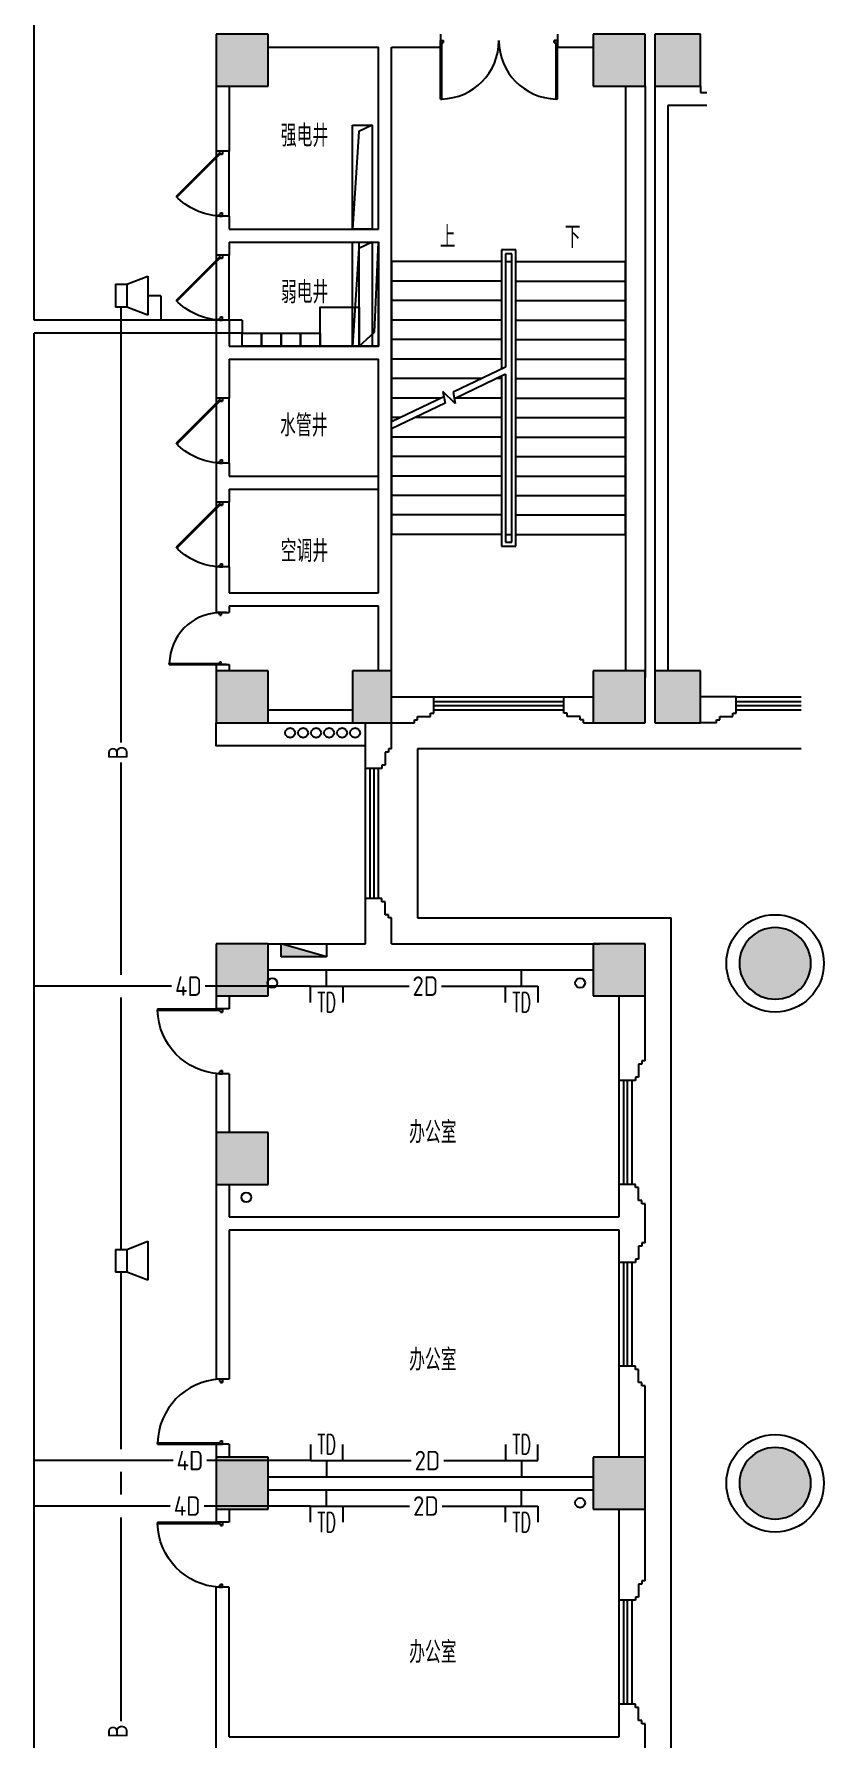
# Model space of a CAD drawing. Extents: x 190999 to 834799, y -200814 to 215286.
# Drawn here: x 802649 to 814799, y 101371 to 127604 of the extents above; entities that cross this region are included whole.
import ezdxf
from ezdxf.enums import TextEntityAlignment as Align

# ---------------------------------------------------------------- set-up
doc = ezdxf.new("R2010")
doc.units = 0
doc.header["$LTSCALE"] = 1000
doc.header["$MEASUREMENT"] = 0
for name, color, linetype in [('00-EQUIP', 3, 'Continuous'), ('00-SIG_TEXT', 7, 'Continuous'), ('00-WIRE-4', 6, 'Continuous'), ('A-墙线', 2, 'Continuous'), ('A-外包装修', 250, 'Continuous'), ('A-外窗', 145, 'Continuous'), ('A-门', 167, 'Continuous'), ('COLUMN', 2, 'Continuous'), ('DIM_SYMB', 3, 'Continuous'), ('EQUIP_消火栓', 6, 'Continuous'), ('PUB_HATCH', 250, 'Continuous'), ('PUB_TEXT', 7, 'Continuous'), ('STAIR', 5, 'Continuous'), ('房间名称', 7, 'Continuous'), ('桥架', 1, 'Continuous'), ('电井开洞', 6, 'Continuous'), ('雨水管', 3, 'Continuous')]:
    doc.layers.add(name, color=color, linetype=linetype)
doc.styles.add('-GBCBIGGBENOR', font='GBENOR.shx', dxfattribs={"bigfont": 'GBCBIG.shx'})
doc.styles.add('_COMPLEX', font='COMPLEX.shx', dxfattribs={"width": 0.5})
doc.styles.add('_TCH_DIM', font='SIMPLEX', dxfattribs={"bigfont": 'GBCBIG'})
doc.styles.get("Standard").update_dxf_attribs({"font": 'simhei.ttf'})

# ---------------------------------------------------------------- blocks, each defined once
blk = doc.blocks.new('m1800')
at = {"layer": 'A-墙线'}
for p, q in [((-900, -100), (-900, 100)), ((900, -100), (900, 100))]:
    blk.add_line(p, q, dxfattribs=at)
at = {"layer": 'A-门'}
for p, q in [((-900, 900), (-899.9999999999418, 9.313225746154785e-10)), ((-900, 900), (-880.0000000000582, 899.9999999990687)), ((-880.0000000000582, 899.9999999990687), (-879.9999999999418, 50.00000000093132)), ((880.0000000000582, 899.9999999990687), (879.9999999999418, 50.00000000093132)), ((900, 900), (880.0000000000582, 899.9999999990687)), ((900, 900), (899.9999999999418, 9.313225746154785e-10)), ((-899.9999999999418, 50.00000000093132), (-870.0000000000582, 50.00000000093132)), ((-899.9999999999418, 9.313225746154785e-10), (-849.9999999999418, 9.313225746154785e-10)), ((-870.0000000000582, 50.00000000093132), (-870, 30)), ((-870, 30), (-849.9999999999418, 30.00000000093132)), ((-849.9999999999418, 30.00000000186265), (-849.9999999999418, 9.313225746154785e-10)), ((849.9999999999418, 30.00000000186265), (849.9999999999418, 9.313225746154785e-10)), ((870, 30), (849.9999999999418, 30.00000000093132)), ((899.9999999999418, 9.313225746154785e-10), (849.9999999999418, 9.313225746154785e-10)), ((870.0000000000582, 50.00000000093132), (870, 30)), ((899.9999999999418, 50.00000000093132), (870.0000000000582, 50.00000000093132))]:
    blk.add_line(p, q, dxfattribs=at)
for centre, start, end in [((-900, 0), 0, 88.72665564132167), ((900, 0), 91.27334436201257, 180)]:
    blk.add_arc(centre, 900, start, end, dxfattribs=at)
blk = doc.blocks.new('$TwtSys$00000434')
for p, q in [((-0.5, 0.5), (-0.5, -0.5)), ((-0.5, -0.5), (0.5, 0.5)), ((0.5, 0.5), (-0.5, 0.5)), ((0.5, -0.5), (0.5, 0.5)), ((-0.5, -0.5), (0.5, -0.5))]:
    blk.add_line(p, q)
blk.add_solid([(0.5, -0.5), (0.5, 0.5), (-0.5, -0.5)])
blk = doc.blocks.new('bfm01')
at = {"layer": 'A-墙线'}
for p, q in [((-200.0030517580453, -0.004291533608920872), (-0.003051758045330644, -0.004291533608920872)), ((-200.0030517580453, -1000.004291533609), (-0.003051758045330644, -1000.004291533609))]:
    blk.add_line(p, q, dxfattribs=at)
at = {"layer": 'A-门'}
for p, q in [((-200.0030517578125, -1000.004291533609), (-200.0030517578125, -0.004291533608920872)), ((-100.003051757114, -0.004291533667128533), (-100.003051757114, -50.00429153366713)), ((-70.00305175618269, -50.00429153366713), (-100.003051757114, -50.00429153366713)), ((-50.00305175711401, -30.00429153355071), (-70.00305175804533, -30.00429153360892)), ((-70.00305175804533, -30.00429153360892), (-70.00305175711401, -50.00429153366713)), ((-64.14518738078186, -44.14642715716036), (-50.0030517570849, -30.0042915334343)), ((-64.14518738081097, -44.14642715721857), (602.9494616675365, -711.241076205275)), ((-50.00305175711401, -0.004291533667128533), (-50.00305175711401, -30.00429153355071)), ((-50.00305175714311, -30.00429153360892), (617.0330152155366, -697.0403585060849)), ((-0.003051758045330644, -0.004291533608920872), (-0.003051758045330644, -1000.004291533609)), ((-70.00305175618269, -950.0042915336671), (-100.003051757114, -950.0042915336671)), ((-100.003051757114, -1000.004291533667), (-100.003051757114, -950.0042915336671)), ((-50.00305175711401, -1000.004291533667), (-100.003051757114, -1000.004291533667)), ((-70.00305175804533, -970.0042915337253), (-70.00305175711401, -950.0042915336671)), ((-50.00305175711401, -970.0042915337835), (-70.00305175804533, -970.0042915337253)), ((-50.00305175711401, -1000.004291533667), (-50.00305175711401, -970.0042915337835))]:
    blk.add_line(p, q, dxfattribs=at)
blk.add_arc((-100.003051757114, -0.004291533667128533), 1000, 272.8659839719306, 315.8103116972138, dxfattribs=at)
blk = doc.blocks.new('m1000')
at = {"layer": 'A-墙线'}
for p, q in [((0, 0), (0, 200)), ((1000, 0), (1000, 200))]:
    blk.add_line(p, q, dxfattribs=at)
at = {"layer": 'A-门'}
for p, q in [((0, 1100), (5.820766091346741e-11, 100.0000000009313)), ((0, 1100), (19.99999999994179, 1099.999999999069)), ((19.99999999994179, 1099.999999999069), (20.00000000005821, 150.0000000009313)), ((5.820766091346741e-11, 150.0000000009313), (29.99999999994179, 150.0000000009313)), ((5.820766091346741e-11, 100.0000000009313), (50.00000000005821, 100.0000000009313)), ((29.99999999994179, 150.0000000009313), (30, 130)), ((30, 130), (50.00000000005821, 130.0000000009313)), ((50.00000000005821, 130.0000000018626), (50.00000000005821, 100.0000000009313)), ((950.0000000000582, 130.0000000018626), (950.0000000000582, 100.0000000009313)), ((970.0000000001164, 130), (950.0000000000582, 130.0000000009313)), ((1000.000000000058, 100.0000000009313), (950.0000000000582, 100.0000000009313)), ((970.0000000001746, 150.0000000009313), (970.0000000001164, 130)), ((1000.000000000058, 150.0000000009313), (970.0000000001746, 150.0000000009313)), ((1000.000000000058, 150.0000000009313), (1000.000000000058, 100.0000000009313))]:
    blk.add_line(p, q, dxfattribs=at)
blk.add_arc((5.820766091346741e-11, 100.0000000009313), 1000, 2.865983971930656, 88.85400800037786, dxfattribs=at)
blk = doc.blocks.new('_LINKPT1')
at = {"color": 0}
blk.add_line((0, 0), (0, 0), dxfattribs=at)
blk = doc.blocks.new('IO37IMB6')
for p, q in [((-0.5, 0.4990009990009556), (-0.5, 0.9990009990009556)), ((0.5, 0.9990009990009556), (0.5, 0.4990009990009556)), ((0.5, 0.4990009990009556), (-0.5, 0.4990009990009556)), ((0, 0.4995004995004778), (0, 0))]:
    blk.add_line(p, q)
at = {"xscale": 0.002, "yscale": 0.002, "zscale": 0.002}
for p in [(0, 1.383711617401852), (-0.5, 0.4990009990009556), (0, 0), (0.5, 0.4990009990009556)]:
    blk.add_blockref('_LINKPT1', p, dxfattribs=at)
at = {"style": '_COMPLEX', "width": 0.6, "flags": 8}
blk.add_attdef('$TEXT$', text='', height=0.6, dxfattribs=at).set_placement((0, 1), align=Align.MIDDLE_CENTER)
at = {"flags": 9}
blk.add_attdef('A', (0, 0), '', height=2e-05, dxfattribs=at)
blk = doc.blocks.new('OS28WV87')
for p, q in [((0.3500000000000001, 0.3500000000000001), (1, 0.6)), ((1, 0.6), (1, -0.6)), ((0, 0.3500000000000001), (0, -0.3500000000000001)), ((0, 0.3500000000000001), (0.3500000000000001, 0.3500000000000001)), ((0.3500000000000001, 0.3500000000000001), (0.3500000000000001, -0.3500000000000001)), ((0.3500000000000001, -0.3500000000000001), (0, -0.3500000000000001)), ((1, -0.6), (0.3500000000000001, -0.3500000000000001))]:
    blk.add_line(p, q)
at = {"xscale": 0.002, "yscale": 0.002, "zscale": 0.002}
for p in [(0, 0), (0.175, 0.3500000000000001), (1, 0), (0.175, -0.3500000000000001)]:
    blk.add_blockref('_LINKPT1', p, dxfattribs=at)
at = {"flags": 9}
blk.add_attdef('A', (0, 0), '', height=2e-05, dxfattribs=at)
blk = doc.blocks.new('A$C7B8A24CE')
at = {"layer": '桥架'}
for p, q in [((299.9996730778657, 1600.000790040591), (64.26413120701909, 1387.696573405992)), ((64.26413120701909, 1387.696573405992), (-0.000326922134263441, 0.0007900405908003449))]:
    blk.add_line(p, q, dxfattribs=at)
blk.add_lwpolyline([(299.9996730778657, 0.0007900405908003449), (-0.000326922134263441, 0.0007900405908003449), (-0.000326922134263441, 1600.000790040591), (299.9996730778657, 1600.000790040591)], close=True, dxfattribs=at)

msp = doc.modelspace()

# ---------------------------------------------------------------- hatches: boundary and pattern name
at = {"layer": 'PUB_HATCH'}
for points in [[(805448.5377769031, 126803.6972447127), (806248.540828661, 126803.6972447124), (806248.540828661, 127603.696481773), (805448.5377769031, 127603.696481773)], [(811248.5347251453, 126803.6972447124), (812048.5377769031, 126803.6972447124), (812048.5377769031, 127603.696481773), (811248.5347251453, 127603.696481773)], [(812198.5377769031, 126803.6972447124), (812898.5347251453, 126803.6972447124), (812898.5347251453, 127603.696481773), (812198.5377769031, 127603.696481773)], [(805448.5377769031, 117003.696481773), (806248.5415916025, 117003.6964817746), (806248.5415916049, 117803.6926670776), (805448.5377769042, 117803.6926670783)], [(807548.5316733877, 117003.6964817732), (808148.5377769034, 117003.6964817732), (808148.5377769055, 117803.6934300154), (807548.5316733934, 117803.6934300154)], [(811248.5385398379, 117003.6964817746), (812048.5377769031, 117003.696481773), (812048.537776902, 117803.692667073), (811248.5385398403, 117803.6926670734)], [(812198.5377769031, 117003.696481773), (812898.5347251453, 117003.696481773), (812898.5347251453, 117803.6957188335), (812198.5377769031, 117803.6957188335)], [(814598.5377888241, 113303.6964817725, 0.9999999999999999), (813498.5377649822, 113303.6964817725, 0.9999999999999999)], [(805448.537776907, 112803.6964817693), (806248.5415915977, 112803.69648177), (806248.5415915989, 113603.6964817693), (805448.5377769031, 113603.696481773)], [(811248.5377769062, 112803.6964817703), (812048.5377769015, 112803.6964817691), (812048.5377769031, 113603.696481773), (811248.5377769071, 113603.6964817746)], [(805448.5377769072, 109903.6964817721), (806248.541591598, 109903.6964817729), (806248.5415915991, 110703.6964817721), (805448.5377769034, 110703.6964817759)], [(814598.5377888241, 105303.6964817735, 0.9999999999999999), (813498.5377649822, 105303.6964817735, 0.9999999999999999)], [(805448.537776899, 104903.6934300115), (806248.5415916006, 104903.6934300105), (806248.5415916027, 105703.6934300147), (805448.5377769057, 105703.6934300137)], [(811248.5377768991, 104903.6934300155), (812048.5377769052, 104903.6934300186), (812048.5377769038, 105703.6934300105), (811248.5377769034, 105703.6934300115)]]:
    msp.add_hatch(color=256, dxfattribs=at).paths.add_polyline_path(points)

# ---------------------------------------------------------------- linework, layer by layer
at = {"layer": '00-EQUIP'}
for points in [[(807648.537776902, 122803.6934300221), (807048.537776902, 122803.6934300221), (807048.537776902, 123403.6934300221), (807648.537776902, 123403.6934300221)], [(806148.537776902, 122803.6934300221), (805848.537776902, 122803.6934300221), (805848.537776902, 123003.6934300221), (806148.537776902, 123003.6934300221)], [(806448.537776902, 122803.6934300221), (806148.537776902, 122803.6934300221), (806148.537776902, 123003.6934300221), (806448.537776902, 123003.6934300221)], [(806748.537776902, 122803.6934300221), (806448.537776902, 122803.6934300221), (806448.537776902, 123003.6934300221), (806748.537776902, 123003.6934300221)], [(807048.537776902, 122803.6934300221), (806748.537776902, 122803.6934300221), (806748.537776902, 123003.6934300221), (807048.537776902, 123003.6934300221)]]:
    msp.add_lwpolyline(points, close=True, dxfattribs=at)
at = {"layer": '00-WIRE-4'}
for p, q in [((804598.5377769046, 123578.6938114914), (804398.5377769046, 123578.6938114914)), ((804598.5377769046, 123578.6938114914), (804598.5377769046, 123203.6934300221)), ((803986.0377769046, 116702.2629925926), (803986.0377769046, 123403.6938114914)), ((803986.0377769046, 113129.1929305215), (803986.0377769046, 116397.2629925926)), ((804762.6167321671, 112954.1929305214), (802648.5385398426, 112954.1929305215)), ((806898.5377769032, 112954.1929305214), (805281.8553233738, 112954.1929305214)), ((807398.5377769032, 112954.1929305214), (808415.9958940585, 112954.1929305214)), ((808916.5829104619, 112954.1929305214), (809898.5377769031, 112954.1929305213)), ((803986.0377769046, 108903.6945744306), (803986.0377769046, 112779.1929305215)), ((803986.0377769046, 105828.1939295221), (803986.0377769046, 108553.6945744306)), ((804786.000068129, 105653.1939295221), (802648.5385398427, 105653.1939295221)), ((803986.0377769045, 105129.1929305214), (803986.0377769046, 105478.1939295221)), ((806898.5377769032, 105653.1939295221), (805305.2386593356, 105653.1939295221)), ((807398.5377769032, 105653.1939295221), (808449.331154216, 105653.1939295222)), ((808949.9181706194, 105653.1939295222), (809898.5377769031, 105653.1939295222)), ((804744.0545505928, 104954.1929305214), (802648.5385398426, 104954.1929305214)), ((806898.5377769032, 104954.1929305214), (805263.2931417995, 104954.1929305214)), ((807398.5377769032, 104954.1929305214), (808425.446536146, 104954.1929305213)), ((808926.0335525494, 104954.1929305213), (809898.5377769031, 104954.1929305213)), ((803986.0377769045, 101642.5000350309), (803986.0377769045, 104779.1929305214))]:
    msp.add_line(p, q, dxfattribs=at)
at = {"layer": 'A-墙线'}
for p, q in [((806248.5408286612, 127403.6964817845), (807948.5377769034, 127403.6964817845)), ((807948.5377769034, 124603.6964817845), (807948.5377769034, 127403.6964817845)), ((808148.5377769034, 127403.6964817845), (808898.5377769034, 127403.6964817845)), ((808148.5377769034, 117803.6934300273), (808148.5377769034, 127403.6964817845)), ((810698.5377769034, 127403.6964817845), (811248.5347251456, 127403.6964817845)), ((805448.5347251456, 126803.6937161312), (805448.5408286654, 125803.692953191)), ((805648.5347251453, 126803.6937161312), (805648.5347251453, 125803.692953191)), ((811748.5377769034, 126803.6972447244), (811748.5377769034, 117803.6926670851)), ((812048.5377769034, 126803.6972447244), (812048.5377769034, 117703.6972447246)), ((812198.5377769036, 126803.6972447239), (812198.5377769036, 117803.695718845)), ((812898.5347251458, 126803.6972447244), (812898.5347251458, 126703.6964817845)), ((812398.5377769036, 126503.6964817825), (812398.5377769036, 117803.695718845)), ((812998.5377769034, 126503.6964817826), (812398.5377769036, 126503.6964817825)), ((812898.5347251458, 126703.6964817845), (812998.5377769034, 126703.6964817845)), ((805448.5347251456, 124808.70612953), (805448.5408286656, 124203.6891384951)), ((805648.5347251456, 124803.692953191), (805648.5347251456, 124603.692953191)), ((805648.5347251456, 124403.692953191), (805648.5347251456, 124203.6891384951)), ((805648.5377769034, 124603.6964817845), (807948.5377769034, 124603.6964817845)), ((805648.5377769034, 124403.6964817845), (807948.5377769034, 124403.6964817845)), ((807948.5377769034, 122803.6964817845), (807948.5377769034, 124403.6964817845)), ((805448.5347251456, 123208.7023148341), (805448.5347251458, 122003.6929531911)), ((805648.5347251456, 123203.689138495), (805648.5347251456, 122803.692953191)), ((805648.5377769034, 122803.6964817845), (807948.5377769034, 122803.6964817845)), ((805648.5347251456, 122603.692953191), (805648.5347251456, 122003.6886616574)), ((805648.5377769034, 122603.6964817845), (807948.5377769034, 122603.6964817845)), ((807948.5377769034, 119003.6964817847), (807948.5377769034, 122603.6964817845)), ((805448.5347251458, 121008.7018379964), (805448.5347251457, 120403.6934300287)), ((805648.5347251456, 121003.6886616574), (805648.5347251456, 120803.6934300286)), ((805648.5377769031, 120803.6964817845), (807948.5377769031, 120803.6964817845)), ((805648.5347251456, 120603.692953191), (805648.5347251456, 120403.6934300287)), ((805648.5377769031, 120603.6964817845), (807948.5377769031, 120603.6964817845)), ((805448.5347251458, 119408.7066063556), (805448.5377769032, 118703.6926670746)), ((805648.5347251456, 119403.6934300287), (805648.5347251456, 119003.6929531912)), ((805648.5377769034, 119003.6964817847), (807948.5377769034, 119003.6964817847)), ((805448.5377769032, 118703.6926670746), (805648.5377769032, 118703.6926670746)), ((805648.5347251456, 118803.692953179), (805648.5347251456, 118703.6926670746)), ((805648.5377769034, 118803.6964817845), (807948.5377769034, 118803.6964817845)), ((807948.5377769034, 117803.6934300273), (807948.5377769034, 118803.6964817845)), ((805448.5347251437, 117903.6926670754), (805448.5347251436, 117803.6938114956)), ((805448.5377769042, 117903.6926670754), (805648.5377769042, 117903.6926670753)), ((805648.5347251456, 117903.6926670753), (805648.5347251456, 117803.6938115)), ((808148.5377769034, 117403.6934300278), (808798.5377769034, 117403.6934300278)), ((808798.5377769031, 117153.6934300292), (808798.5377769031, 117403.6934300292)), ((810798.5377769034, 117403.6934300278), (811248.5385398392, 117403.6934300278)), ((810798.5377769034, 117153.6934300292), (810798.5377769034, 117403.6934300292)), ((813448.5454062979, 117403.6934300276), (812898.5347251456, 117403.6934300276)), ((813448.5454062979, 117153.6934300276), (813448.5454062979, 117403.6934300276)), ((806248.5415916039, 117203.6964817845), (807548.531673388, 117203.6964817845)), ((806248.5415916026, 117003.6964817845), (807548.531673388, 117003.6964817845)), ((807748.5377769031, 116303.6964817852), (807748.5377769031, 117003.6964817845)), ((808148.5377769034, 117003.6934300278), (808498.5377769034, 117003.6934300278)), ((808148.537776902, 116603.6964817851), (808148.5377769038, 117003.693430028)), ((808498.5377769031, 117003.6934300292), (808498.5377769031, 117053.6934300292)), ((808498.5377769031, 117053.6934300292), (808548.5377769031, 117053.6934300292)), ((808548.5377769031, 117053.6934300292), (808548.5377769031, 117103.6934300294)), ((808548.5377769031, 117103.6934300294), (808748.5377769031, 117103.6934300292)), ((808748.5377769031, 117153.6934300292), (808798.5377769031, 117153.6934300292)), ((808748.5377769031, 117103.6934300292), (808748.5377769031, 117153.6934300292)), ((810848.5377769034, 117153.6934300292), (810798.5377769034, 117153.6934300292)), ((810848.5377769034, 117103.6934300292), (810848.5377769034, 117153.6934300292)), ((811048.5377769034, 117103.6934300294), (810848.5377769034, 117103.6934300292)), ((811048.5377769034, 117053.6934300292), (811048.5377769034, 117103.6934300294)), ((811098.5377769034, 117053.6934300292), (811048.5377769034, 117053.6934300292)), ((811098.5377769034, 117003.6934300292), (811098.5377769034, 117053.6934300292)), ((811098.5377769034, 117003.6934300292), (811348.5408286612, 117003.6934300278)), ((813148.5454062979, 117003.6934300276), (812898.5347251456, 117003.6934300276)), ((813148.5454062979, 117003.6934300276), (813148.5454062979, 117053.6934300276)), ((813148.5454062979, 117053.6934300276), (813198.5454062979, 117053.6934300276)), ((813198.5454062979, 117053.6934300276), (813198.5454062979, 117103.6934300278)), ((813198.5454062979, 117103.6934300278), (813398.5454062979, 117103.6934300276)), ((813398.5454062979, 117153.6934300276), (813448.5454062979, 117153.6934300276)), ((813398.5454062979, 117103.6934300276), (813398.5454062979, 117153.6934300276)), ((808098.537776902, 116553.6964817852), (808048.5377769017, 116553.6964817852)), ((808048.5377769017, 116553.6964817852), (808048.537776902, 116353.6964817852)), ((808148.537776902, 116603.6964817852), (808098.537776902, 116603.6964817852)), ((808098.537776902, 116603.6964817852), (808098.537776902, 116553.6964817852)), ((807998.537776902, 116303.6964817852), (807748.537776902, 116303.6964817852)), ((807998.537776902, 116353.6964817852), (807998.537776902, 116303.6964817852)), ((808048.537776902, 116353.6964817852), (807998.537776902, 116353.6964817852)), ((807748.5377769031, 113603.6964817845), (807748.5377769031, 114303.6964817852)), ((807998.537776902, 114303.6964817847), (807748.537776902, 114303.6964817847)), ((807998.537776902, 114253.6964817847), (807998.537776902, 114303.6964817847)), ((808048.537776902, 114253.6964817847), (807998.537776902, 114253.6964817847)), ((808048.5377769017, 114053.6964817847), (808048.537776902, 114253.6964817847)), ((808098.537776902, 114053.6964817847), (808048.5377769017, 114053.6964817847)), ((808098.537776902, 114003.6964817847), (808098.537776902, 114053.6964817847)), ((808148.537776902, 114003.6964817847), (808098.537776902, 114003.6964817847)), ((808148.5377769031, 113603.6964817844), (808148.5377769031, 114003.6964817852)), ((806248.5415915991, 113603.6964817845), (807748.5377769034, 113603.6964817845)), ((808148.5377769036, 113603.6964817845), (811348.5408286612, 113603.6964817845)), ((806248.5415915985, 113203.6964817845), (811248.5377769067, 113203.6964817845)), ((805448.5377769028, 112803.6964817811), (805448.5377769028, 112603.696481781)), ((805648.5377769028, 112803.6964817813), (805648.5377769029, 112603.6964817811)), ((811648.5408286612, 111503.694955906), (811648.540828661, 112803.6964817817)), ((812048.5408286612, 111803.694955906), (812048.540828661, 112903.6964817845)), ((811998.5408286612, 111753.694955906), (811948.540828661, 111753.694955906)), ((811948.540828661, 111753.694955906), (811948.5408286612, 111553.694955906)), ((812048.5408286612, 111803.694955906), (811998.5408286612, 111803.694955906)), ((811998.5408286612, 111803.694955906), (811998.5408286612, 111753.694955906)), ((805448.5377769029, 111603.6964817811), (805448.5377769029, 110703.6964817877)), ((805648.5377769028, 111603.6964817811), (805648.5377769028, 110703.6934300276)), ((811898.5408286612, 111503.694955906), (811648.5408286612, 111503.694955906)), ((811898.5408286612, 111553.694955906), (811898.5408286612, 111503.694955906)), ((811948.5408286612, 111553.694955906), (811898.5408286612, 111553.694955906)), ((805448.5377769028, 109903.693430024), (805448.5377769028, 106903.694955906)), ((805648.5377769028, 109903.693430025), (805648.5377769028, 109403.694955906)), ((811648.5408286612, 109403.694955906), (811648.5408286612, 109903.694955906)), ((811898.5408286612, 109903.694955906), (811648.5408286612, 109903.694955906)), ((811898.5408286612, 109853.694955906), (811898.5408286612, 109903.694955906)), ((811948.5408286612, 109853.694955906), (811898.5408286612, 109853.694955906)), ((811948.540828661, 109653.694955906), (811948.5408286612, 109853.694955906)), ((805648.5377769034, 109403.6949559057), (811648.5377769034, 109403.694955906)), ((811998.5408286612, 109653.694955906), (811948.540828661, 109653.694955906)), ((811998.5408286612, 109603.694955906), (811998.5408286612, 109653.694955906)), ((812048.5408286612, 109603.694955906), (811998.5408286612, 109603.694955906)), ((812048.5408286612, 109003.694955906), (812048.5408286612, 109603.694955906)), ((805648.5377769034, 109203.694955906), (811648.5377769034, 109203.6949559057)), ((805648.5377769028, 109203.694955906), (805648.5377769028, 106903.694955906)), ((811648.5408286612, 108703.694955906), (811648.5408286612, 109203.6949559058)), ((811998.5408286612, 108953.694955906), (811948.540828661, 108953.694955906)), ((811948.540828661, 108953.694955906), (811948.5408286612, 108753.694955906)), ((812048.5408286612, 109003.694955906), (811998.5408286612, 109003.694955906)), ((811998.5408286612, 109003.694955906), (811998.5408286612, 108953.694955906)), ((811898.5408286612, 108703.694955906), (811648.5408286612, 108703.694955906)), ((811898.5408286612, 108753.694955906), (811898.5408286612, 108703.694955906)), ((811948.5408286612, 108753.694955906), (811898.5408286612, 108753.694955906)), ((811648.540828661, 105703.6934300229), (811648.5408286612, 107103.694955906)), ((811898.5408286612, 107103.694955906), (811648.5408286612, 107103.694955906)), ((811898.5408286612, 107053.694955906), (811898.5408286612, 107103.694955906)), ((811948.5408286612, 107053.694955906), (811898.5408286612, 107053.694955906)), ((811948.540828661, 106853.694955906), (811948.5408286612, 107053.694955906)), ((811998.5408286612, 106853.694955906), (811948.540828661, 106853.694955906)), ((811998.5408286612, 106803.694955906), (811998.5408286612, 106853.694955906)), ((812048.5408286612, 106803.694955906), (811998.5408286612, 106803.694955906)), ((812048.540828661, 105703.6934300225), (812048.5408286612, 106803.694955906)), ((805448.5377769028, 105903.6949559062), (805448.5377769028, 105703.6934300267)), ((805648.5377769028, 105903.694955906), (805648.5377769028, 105703.693430026)), ((806248.5354880865, 105403.694955906), (811248.537776902, 105403.694955906)), ((806248.5354880859, 105203.694955906), (811248.5377769009, 105203.694955906)), ((805448.5377769028, 104903.6934300233), (805448.5377769028, 104703.693430023)), ((805648.5377769028, 104903.693430023), (805648.5377769029, 104703.693430023)), ((811648.540828661, 103503.694955906), (811648.540828661, 104903.693430029)), ((812048.540828661, 103803.694955906), (812048.540828661, 104903.6934300304)), ((805448.5377769028, 98903.6964817869), (805448.5377769028, 103703.6934300231)), ((805648.5377769028, 101403.694955906), (805648.5377769028, 103703.6934300231)), ((811998.540828661, 103753.694955906), (811948.5408286607, 103753.694955906)), ((811948.5408286607, 103753.694955906), (811948.540828661, 103553.694955906)), ((812048.540828661, 103803.694955906), (811998.540828661, 103803.694955906)), ((811998.540828661, 103803.694955906), (811998.540828661, 103753.694955906)), ((811898.540828661, 103503.694955906), (811648.540828661, 103503.694955906)), ((811898.540828661, 103553.694955906), (811898.540828661, 103503.694955906)), ((811948.540828661, 103553.694955906), (811898.540828661, 103553.694955906)), ((811648.540828661, 101403.694955906), (811648.540828661, 101903.694955906)), ((811898.540828661, 101903.694955906), (811648.540828661, 101903.694955906)), ((811898.540828661, 101853.694955906), (811898.540828661, 101903.694955906)), ((811948.540828661, 101853.694955906), (811898.540828661, 101853.694955906)), ((811948.5408286607, 101653.694955906), (811948.540828661, 101853.694955906)), ((811998.540828661, 101653.694955906), (811948.5408286607, 101653.694955906)), ((811998.540828661, 101603.694955906), (811998.540828661, 101653.694955906)), ((812048.540828661, 101603.694955906), (811998.540828661, 101603.694955906)), ((812048.540828661, 101003.694955906), (812048.540828661, 101603.694955906)), ((805648.5377769034, 101403.6949559057), (811648.5377769034, 101403.694955906))]:
    msp.add_line(p, q, dxfattribs=at)
at = {"layer": 'A-外包装修'}
for p, q in [((808548.5377769036, 116603.6934300273), (808548.5377769036, 114003.6934300276)), ((814448.5347251474, 116603.6934300274), (808548.5377769036, 116603.6934300273)), ((808548.5377769036, 114003.6934300276), (812448.5377769036, 114003.6934300276)), ((812448.5377769036, 88603.6964817844), (812448.5377769036, 114003.6934300276))]:
    msp.add_line(p, q, dxfattribs=at)
for centre in [(814048.5347251456, 113303.6934300269), (814048.5347251458, 105303.6934300269)]:
    msp.add_circle(centre, 749.9999999999999, dxfattribs=at)
at = {"layer": 'A-外窗'}
for p, q in [((808798.5377769031, 117403.6934300292), (810798.5377769034, 117403.6934300292)), ((808798.5377769031, 117333.6934300292), (810798.5377769034, 117333.6934300292)), ((808798.5377769031, 117273.6934300292), (810798.5377769034, 117273.6934300292)), ((813448.5454062979, 117403.6934300276), (814448.5347251474, 117403.6934300276)), ((813448.5454062979, 117333.6934300276), (814448.5347251474, 117333.6934300276)), ((813448.5454062979, 117273.6934300276), (814448.5347251474, 117273.6934300276)), ((808798.5377769031, 117203.6934300292), (810798.5377769034, 117203.6934300292)), ((813448.5454062979, 117203.6934300276), (814448.5347251474, 117203.6934300276)), ((807748.537776902, 114303.6964817847), (807748.537776902, 116303.6964817852)), ((807818.537776902, 114303.6964817847), (807818.537776902, 116303.6964817852)), ((807878.537776902, 114303.6964817847), (807878.537776902, 116303.6964817852)), ((807948.537776902, 114303.6964817847), (807948.537776902, 116303.6964817852)), ((811648.5408286612, 109903.694955906), (811648.5408286612, 111503.694955906)), ((811718.5408286612, 109903.694955906), (811718.5408286612, 111503.694955906)), ((811778.5408286612, 109903.694955906), (811778.5408286612, 111503.694955906)), ((811848.5408286612, 109903.694955906), (811848.5408286612, 111503.694955906)), ((811648.5408286612, 107103.694955906), (811648.5408286612, 108703.694955906)), ((811718.5408286612, 107103.694955906), (811718.5408286612, 108703.694955906)), ((811778.5408286612, 107103.694955906), (811778.5408286612, 108703.694955906)), ((811848.5408286612, 107103.694955906), (811848.5408286612, 108703.694955906)), ((811648.540828661, 101903.694955906), (811648.540828661, 103503.694955906)), ((811718.540828661, 101903.694955906), (811718.540828661, 103503.694955906)), ((811778.540828661, 101903.694955906), (811778.540828661, 103503.694955906)), ((811848.540828661, 101903.694955906), (811848.540828661, 103503.694955906))]:
    msp.add_line(p, q, dxfattribs=at)
at = {"layer": 'COLUMN'}
for p, q in [((806248.540828661, 127603.696481773), (805448.5377769031, 127603.696481773)), ((805448.5377769031, 127603.696481773), (805448.5377769031, 126803.6972447127)), ((806248.540828661, 126803.6972447124), (806248.540828661, 127603.696481773)), ((812048.5377769031, 127603.696481773), (811248.5347251453, 127603.696481773)), ((811248.5347251453, 127603.696481773), (811248.5347251453, 126803.6972447124)), ((812048.5377769031, 126803.6972447124), (812048.5377769031, 127603.696481773)), ((812898.5347251453, 127603.696481773), (812198.5377769031, 127603.696481773)), ((812198.5377769031, 127603.696481773), (812198.5377769031, 126803.6972447124)), ((812898.5347251453, 126803.6972447124), (812898.5347251453, 127603.696481773)), ((805448.5377769031, 126803.6972447127), (806248.540828661, 126803.6972447124)), ((811248.5347251453, 126803.6972447124), (812048.5377769031, 126803.6972447124)), ((812198.5377769031, 126803.6972447124), (812898.5347251453, 126803.6972447124)), ((806248.5415916049, 117803.6926670776), (805448.5377769042, 117803.6926670783)), ((805448.5377769042, 117803.6926670783), (805448.5377769031, 117003.696481773)), ((806248.5415916025, 117003.6964817746), (806248.5415916049, 117803.6926670776)), ((808148.5377769055, 117803.6934300154), (807548.5316733934, 117803.6934300154)), ((807548.5316733934, 117803.6934300154), (807548.5316733877, 117003.6964817732)), ((808148.5377769034, 117003.6964817732), (808148.5377769055, 117803.6934300154)), ((812048.537776902, 117803.692667073), (811248.5385398403, 117803.6926670734)), ((811248.5385398403, 117803.6926670734), (811248.5385398379, 117003.6964817746)), ((812048.5377769031, 117003.696481773), (812048.537776902, 117803.692667073)), ((812898.5347251453, 117803.6957188335), (812198.5377769031, 117803.6957188335)), ((812198.5377769031, 117803.6957188335), (812198.5377769031, 117003.696481773)), ((812898.5347251453, 117003.696481773), (812898.5347251453, 117803.6957188335)), ((805448.5377769031, 117003.696481773), (806248.5415916025, 117003.6964817746)), ((807548.5316733877, 117003.6964817732), (808148.5377769034, 117003.6964817732)), ((811248.5385398379, 117003.6964817746), (812048.5377769031, 117003.696481773)), ((812198.5377769031, 117003.696481773), (812898.5347251453, 117003.696481773)), ((806248.5415915989, 113603.6964817693), (805448.5377769031, 113603.696481773)), ((805448.5377769031, 113603.696481773), (805448.537776907, 112803.6964817693)), ((806248.5415915977, 112803.69648177), (806248.5415915989, 113603.6964817693)), ((812048.5377769031, 113603.696481773), (811248.5377769071, 113603.6964817746)), ((811248.5377769071, 113603.6964817746), (811248.5377769062, 112803.6964817703)), ((812048.5377769015, 112803.6964817691), (812048.5377769031, 113603.696481773)), ((805448.537776907, 112803.6964817693), (806248.5415915977, 112803.69648177)), ((811248.5377769062, 112803.6964817703), (812048.5377769015, 112803.6964817691)), ((806248.5415915991, 110703.6964817721), (805448.5377769034, 110703.6964817759)), ((805448.5377769034, 110703.6964817759), (805448.5377769072, 109903.6964817721)), ((806248.541591598, 109903.6964817729), (806248.5415915991, 110703.6964817721)), ((805448.5377769072, 109903.6964817721), (806248.541591598, 109903.6964817729)), ((806248.5415916027, 105703.6934300147), (805448.5377769057, 105703.6934300137)), ((805448.5377769057, 105703.6934300137), (805448.537776899, 104903.6934300115)), ((806248.5415916006, 104903.6934300105), (806248.5415916027, 105703.6934300147)), ((812048.5377769038, 105703.6934300105), (811248.5377769034, 105703.6934300115)), ((811248.5377769034, 105703.6934300115), (811248.5377768991, 104903.6934300155)), ((812048.5377769052, 104903.6934300186), (812048.5377769038, 105703.6934300105)), ((805448.537776899, 104903.6934300115), (806248.5415916006, 104903.6934300105)), ((811248.5377768991, 104903.6934300155), (812048.5377769052, 104903.6934300186))]:
    msp.add_line(p, q, dxfattribs=at)
for centre, start, end in [((814048.5377769031, 113303.6964817725), 0, 180), ((814048.5377769031, 113303.6964817725), 180, 0), ((814048.5377769031, 105303.6964817735), 0, 180), ((814048.5377769031, 105303.6964817735), 180, 0)]:
    msp.add_arc(centre, 550.000011920929, start, end, dxfattribs=at)
at = {"layer": 'DIM_SYMB'}
for points in [[(808993.5377769038, 124103.6926670881, 0, 0, 0), (808993.5377769041, 122603.6926670874, 80, 0, 0), (808993.5377769041, 122303.6926670874, 0, 0, 0)], [(810906.0377769032, 124103.6926670843, 0, 0, 0), (810906.0377769036, 118853.3452013201, 0, 0, 0), (808993.5377769008, 118853.3452013113, 0, 0, 0), (808993.5377769035, 121403.6926670838, 80, 0, 0), (808993.5377769038, 121703.6926670838, 0, 0, 0)]]:
    msp.add_lwpolyline(points, format="xyseb", dxfattribs=at)
at = {"layer": 'STAIR'}
for p, q in [((808148.5377769041, 124103.6926670846), (808148.5377769015, 121639.1543655911)), ((809838.537776904, 124103.6926670872), (808148.5377769041, 124103.6926670846)), ((810058.5377769036, 124283.6926672115), (809838.5377769036, 124283.6926672115)), ((809838.5377769036, 124283.6926672115), (809838.5377769038, 122450.3543655738)), ((809998.5377769036, 124223.6926672115), (809898.5377769036, 124223.6926672115)), ((809898.5377769036, 124223.6926672115), (809898.5377769095, 122479.154365576)), ((809898.5377769041, 124103.6926670846), (809898.5377769016, 122479.1543655723)), ((809898.5377769041, 124103.6926670846), (809998.5377769041, 124103.6926670846)), ((809998.5377769036, 119783.6926670207), (809998.5377769036, 124223.6926672115)), ((809998.5377769041, 119903.6926670846), (809998.5377769041, 124103.6926670846)), ((810058.5377769036, 119723.6926672115), (810058.5377769036, 124283.6926672115)), ((810058.5377768972, 124103.6926670872), (811748.5377769041, 124103.6926670846)), ((811748.5377769041, 119903.6926670846), (811748.5377769041, 124103.6926670846)), ((809838.537776904, 123803.6926670872), (808148.5377769041, 123803.6926670846)), ((810058.5377768972, 123803.6926670872), (811748.5377769041, 123803.6926670846)), ((809838.537776904, 123503.6926670698), (808148.5377769041, 123503.6926670846)), ((810058.5377768972, 123503.6926670872), (811748.5377769041, 123503.6926670846)), ((809838.537776904, 123203.6926670872), (808148.5377769041, 123203.6926670846)), ((810058.5377768972, 123203.6926670872), (811748.5377769041, 123203.6926670846)), ((809838.537776904, 122903.6926670872), (808148.5377769041, 122903.6926670846)), ((810058.5377768972, 122903.6926670872), (811748.5377769041, 122903.6926670846)), ((809838.537776904, 122603.6926670872), (808148.5377769041, 122603.6926670846)), ((810058.5377768972, 122603.6926670698), (811748.5377769041, 122603.6926670846)), ((809532.99257169, 122303.6926670727), (808148.5377769041, 122303.6926670846)), ((809898.5377769016, 122479.154365577), (809094.9698882406, 122093.441779024)), ((809898.5377769016, 122368.230968587), (809114.0867574783, 121991.6944792679)), ((809838.537776904, 122303.6926670698), (809764.0829820669, 122303.6926670706)), ((809838.5377769038, 122339.4309685922), (809838.5377769036, 119723.6926672115)), ((809898.5377769016, 122368.2309685907), (809898.5377769041, 119903.6926670846)), ((809898.5377769094, 122368.2309685945), (809898.5377769036, 119783.6926670207)), ((810058.5377768972, 122303.6926670872), (811748.5377769041, 122303.6926670846)), ((808950.9798812537, 122024.3265756709), (808148.5377769016, 121639.1543655851)), ((808907.992571674, 122003.6926670787), (808148.5377769041, 122003.6926670846)), ((809127.9181088051, 121918.0787294796), (808935.609921034, 122106.1313910228)), ((808935.609921034, 122106.1313910228), (808970.0967504915, 121922.5792759141)), ((809094.9698882406, 122093.441779024), (809127.9181088051, 121918.0787294796)), ((809838.537776904, 122003.6926670872), (809139.0829820775, 122003.692667079)), ((810058.5377768972, 122003.6926670872), (811748.5377769041, 122003.6926670846)), ((808970.0967504915, 121922.5792759141), (808148.5377769016, 121528.2309685847)), ((808282.992571667, 121703.6926670778), (808148.5377769041, 121703.6926670846)), ((808148.5377769016, 121528.2309685553), (808148.5377769041, 119903.6926670846)), ((809838.537776904, 121703.6926670872), (808514.0829821514, 121703.6926670781)), ((810058.5377768972, 121703.6926670872), (811748.5377769041, 121703.6926670846)), ((809838.537776904, 121403.6926670872), (808148.5377769041, 121403.6926670846)), ((810058.5377768972, 121403.6926670698), (811748.5377769041, 121403.6926670846)), ((809838.537776904, 121103.6926670872), (808148.5377769041, 121103.6926670846)), ((810058.5377768972, 121103.6926670872), (811748.5377769041, 121103.6926670846)), ((809838.537776904, 120803.6926670872), (808148.5377769041, 120803.6926670846)), ((810058.5377768972, 120803.6926670872), (811748.5377769041, 120803.6926670846)), ((809838.537776904, 120503.6926670872), (808148.5377769041, 120503.6926670846)), ((810058.5377768972, 120503.6926670872), (811748.5377769041, 120503.6926670846)), ((809838.537776904, 120203.6926670872), (808148.5377769041, 120203.6926670846)), ((810058.5377768972, 120203.6926670698), (811748.5377769041, 120203.6926670846)), ((809838.537776904, 119903.6926670872), (808148.5377769041, 119903.6926670846)), ((809898.5377769041, 119903.6926670846), (809998.5377769041, 119903.6926670846)), ((810058.5377768972, 119903.6926670872), (811748.5377769041, 119903.6926670846)), ((809838.5377769036, 119723.6926672115), (810058.5377769036, 119723.6926672115)), ((809898.5377769036, 119783.6926670207), (809998.5377769036, 119783.6926670207))]:
    msp.add_line(p, q, dxfattribs=at)
at = {"layer": '桥架'}
for p, q in [((802648.5385398441, 123203.6934300221), (802648.5385398441, 130603.696481779)), ((805848.537776902, 123203.6934300221), (802648.5385398441, 123203.6934300221)), ((805848.537776902, 123203.6934300221), (805848.537776902, 123003.6934300221)), ((802648.5385398441, 72003.69343002212), (802648.5385398441, 123003.6934300221)), ((805848.537776902, 123003.6934300221), (802648.5385398441, 123003.6934300221))]:
    msp.add_line(p, q, dxfattribs=at)
at = {"layer": '电井开洞'}
for points in [[(807848.5377769034, 126203.6964817789), (807643.1789118933, 126105.1232274864), (807548.5377769036, 124603.6964817789)], [(807848.5377769034, 124403.6964817789), (807643.1789118933, 124305.1232274864), (807548.5377769036, 122803.6964817789)]]:
    msp.add_lwpolyline(points, dxfattribs=at)
at = {"layer": '电井开洞', "color": 4}
for points in [[(807548.5377769036, 126203.6964817789), (807848.5377769035, 126203.6964817789), (807848.5377769034, 124603.6964817789), (807548.5377769035, 124603.6964817789)], [(807548.5377769036, 124403.6964817789), (807848.5377769035, 124403.6964817789), (807848.5377769034, 122803.6964817789), (807548.5377769035, 122803.6964817789)]]:
    msp.add_lwpolyline(points, close=True, dxfattribs=at)
at = {"layer": '雨水管'}
msp.add_lwpolyline([(807748.5377769038, 116653.6964817795), (805448.5377769043, 116653.6964817795), (805448.5377769043, 117003.6964817797)], dxfattribs=at)
for centre in [(806587.5377769038, 116851.696481779), (806787.5377769038, 116851.696481779), (806987.5377769038, 116851.696481779), (807187.5377769038, 116851.696481779), (807387.5377769038, 116851.696481779), (807587.5377769038, 116851.696481779), (806312.864749196, 113003.6964817608), (811048.5377769072, 113003.6964817608), (805912.8609344945, 109703.6934300014), (811048.5377769014, 105003.6949559003)]:
    msp.add_circle(centre, 75, dxfattribs=at)

# ---------------------------------------------------------------- block references
at = {"layer": '00-EQUIP', "rotation": 180}
msp.add_blockref('A$C7B8A24CE', (807948.5374499798, 124403.6942200627), dxfattribs=at)
at = {"layer": '00-EQUIP', "xscale": 500, "yscale": 500, "zscale": 500}
for p in [(803898.5377769046, 123578.6938114914), (803898.5377769046, 108728.6945744306)]:
    msp.add_blockref('OS28WV87', p, dxfattribs=at)
at = {"layer": '00-EQUIP'}
ref = msp.add_blockref('IO37IMB6', (807148.5377769032, 113203.6934300219), dxfattribs=dict(at, xscale=500, yscale=500, zscale=500, rotation=180))
ref.add_attrib('$TEXT$', 'TD', dxfattribs={"layer": '0', "height": 300, "style": '_COMPLEX', "width": 0.6, "flags": 8}).set_placement((807148.5377769032, 112703.6934300219), align=Align.MIDDLE_CENTER)
ref = msp.add_blockref('IO37IMB6', (810148.5377769031, 113203.6934300218), dxfattribs=dict(at, xscale=500, yscale=500, zscale=500, rotation=180))
ref.add_attrib('$TEXT$', 'TD', dxfattribs={"layer": '0', "height": 300, "style": '_COMPLEX', "width": 0.6, "flags": 8}).set_placement((810148.5377769031, 112703.6934300218), align=Align.MIDDLE_CENTER)
ref = msp.add_blockref('IO37IMB6', (807148.5377769032, 105403.6934300216), dxfattribs=dict(at, xscale=-500, yscale=500, zscale=500))
ref.add_attrib('$TEXT$', 'TD', dxfattribs={"layer": '0', "height": 300, "style": '_COMPLEX', "width": 0.6, "flags": 8}).set_placement((807148.5377769032, 105903.6934300216), align=Align.MIDDLE_CENTER)
ref = msp.add_blockref('IO37IMB6', (810148.5377769031, 105403.6934300218), dxfattribs=dict(at, xscale=-500, yscale=500, zscale=500))
ref.add_attrib('$TEXT$', 'TD', dxfattribs={"layer": '0', "height": 300, "style": '_COMPLEX', "width": 0.6, "flags": 8}).set_placement((810148.5377769031, 105903.6934300218), align=Align.MIDDLE_CENTER)
ref = msp.add_blockref('IO37IMB6', (807148.5377769032, 105203.6934300219), dxfattribs=dict(at, xscale=500, yscale=500, zscale=500, rotation=180))
ref.add_attrib('$TEXT$', 'TD', dxfattribs={"layer": '0', "height": 300, "style": '_COMPLEX', "width": 0.6, "flags": 8}).set_placement((807148.5377769032, 104703.6934300219), align=Align.MIDDLE_CENTER)
ref = msp.add_blockref('IO37IMB6', (810148.5377769031, 105203.6934300218), dxfattribs=dict(at, xscale=500, yscale=500, zscale=500, rotation=180))
ref.add_attrib('$TEXT$', 'TD', dxfattribs={"layer": '0', "height": 300, "style": '_COMPLEX', "width": 0.6, "flags": 8}).set_placement((810148.5377769031, 104703.6934300218), align=Align.MIDDLE_CENTER)
at = {"layer": 'A-门'}
for name, p, rotation in [('m1800', (809798.5377769034, 127503.6964817845), 180), ('m1000', (805648.5377769023, 105905.7353972515), 90)]:
    msp.add_blockref(name, p, dxfattribs=dict(at, rotation=rotation))
at = {"layer": 'A-门', "xscale": -1}
for p in [(805448.5377769069, 125803.6972447246), (805448.5377769071, 124203.6934300287), (805448.5377769071, 122003.6929531911), (805448.5377769071, 120403.6977215623)]:
    msp.add_blockref('bfm01', p, dxfattribs=at)
at = {"layer": 'A-门', "xscale": 0.7999999999301508, "yscale": 0.7999999999301508, "zscale": 0.8, "rotation": 90}
msp.add_blockref('m1000', (805608.5377769031, 117903.6926670753), dxfattribs=at)
at = {"layer": 'A-门', "xscale": -1, "rotation": 90}
for p in [(805648.5377769026, 112603.6964817811), (805648.5377769023, 104703.693430023)]:
    msp.add_blockref('m1000', p, dxfattribs=at)
at = {"layer": 'EQUIP_消火栓', "xscale": -700, "yscale": 200, "zscale": 700}
msp.add_blockref('$TwtSys$00000434', (806798.5415915995, 113503.6964817812), dxfattribs=at)

# ---------------------------------------------------------------- texts
at = {"layer": '00-SIG_TEXT', "style": '-GBCBIGGBENOR'}
for p in [(803936.0377769046, 116549.7629925926), (803936.0377769046, 101490.0000350309)]:
    msp.add_text('B', height=300, rotation=90, dxfattribs=at).set_placement(p, align=Align.MIDDLE_CENTER)
for s, p in [('4D', (805022.2360277704, 112954.1929305214)), ('2D', (808666.2894022602, 112954.1929305213)), ('4D', (805045.6193637324, 105653.1939295221)), ('2D', (808699.6246624177, 105653.1939295222)), ('4D', (805003.6738461962, 104954.1929305214)), ('2D', (808675.7400443477, 104954.1929305213))]:
    msp.add_text(s, height=300, dxfattribs=at).set_placement(p, align=Align.MIDDLE_CENTER)
at = {"layer": 'PUB_TEXT', "style": '_TCH_DIM'}
for s, p in [('上', (808889.282457755, 124313.6926670881)), ('下', (810811.0909683926, 124313.6926670843))]:
    msp.add_text(s, height=337.5886524822695, dxfattribs=at).set_placement(p)
at = {"layer": '房间名称', "style": '_TCH_DIM'}
for s, height, p in [('强电井', 337.5886524822695, (806443.8064794618, 125871.8175241264)), ('弱电井', 337.5886524822695, (806445.6681815895, 123461.5806795243)), ('水管井', 337.5886524822695, (806432.6362666958, 121412.7659627559)), ('空调井', 337.5886524822695, (806441.9447773341, 119480.6367201997)), ('办公室', 337.5886524822697, (808418.0545011704, 110535.2555369195)), ('办公室', 337.5886524822697, (808418.0545011704, 107035.2555369195)), ('办公室', 337.5886524822697, (808418.0545011704, 102535.2555369195))]:
    msp.add_text(s, height=height, dxfattribs=at).set_placement(p)

doc.saveas('drawing.dxf')
